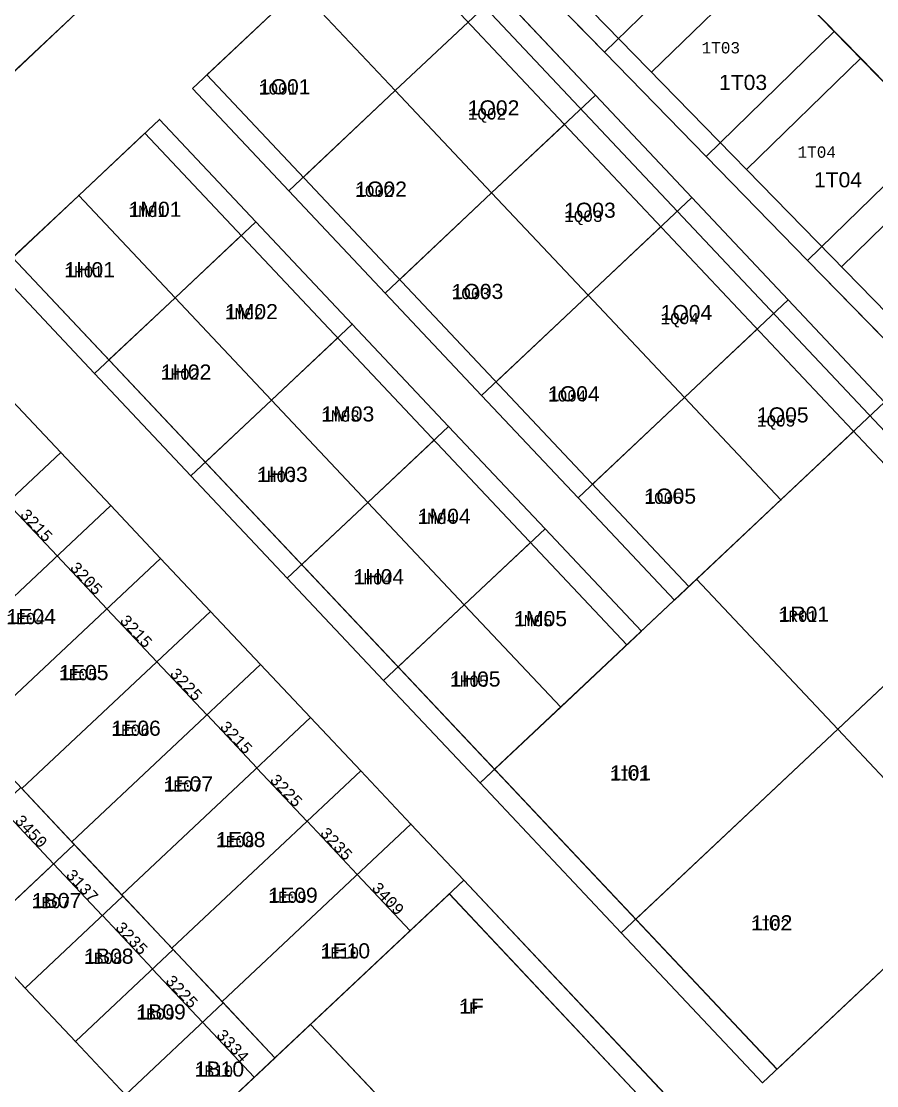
# Model space of a CAD drawing. Extents: x -1000 to 923337, y -51827 to 323191.
# Drawn here: x 148346 to 186091, y 82985 to 129975 of the extents above; entities that cross this region are included whole.
import ezdxf

# ---------------------------------------------------------------- set-up
doc = ezdxf.new("R2010")
doc.units = 0
doc.header["$PDMODE"] = 35
doc.header["$PDSIZE"] = 1
for name, color, linetype in [('punti tracciati', 7, 'Continuous'), ('WF nome aree GPS', 7, 'Continuous'), ('WF quote', 7, 'Continuous'), ('WF_ingombro_stive_2', 1, 'Continuous'), ('WF_lato_di_accesso', 40, 'Continuous'), ('WF_linee_di_costruzione', 30, 'Continuous'), ('WF_nome_aree_GPS', 7, 'Continuous'), ('WF_tracciatura', 30, 'Continuous')]:
    doc.layers.add(name, color=color, linetype=linetype)
for name, color, linetype, lineweight in [('WF ingombro stive 2', 1, 'Continuous', 30), ('WF lato di accesso', 40, 'Continuous', 30), ('WF linee di costruzione', 30, 'Continuous', 30), ('WF tracciatura', 30, 'Continuous', 30)]:
    doc.layers.add(name, color=color, linetype=linetype, lineweight=lineweight)
doc.layers.get('punti tracciati').off()
doc.styles.add('FONTSTYLE_1', font='arial.ttf', dxfattribs={"height": 0.2})
doc.styles.add('FONTSTYLE_2', font='arial.ttf', dxfattribs={"height": 0.2})
doc.styles.get("Standard").update_dxf_attribs({"font": 'consola.ttf', "height": 500})
doc.dimstyles.new('ISO-25', dxfattribs={"dimtxt": 2.5, "dimasz": 2.5, "dimexe": 1.25, "dimexo": 0.625, "dimtad": 1, "dimtxsty": 'Standard', "dimcen": 2.5, "dimadec": 0, "dimazin": 0, "dimtfac": 1, "dimtmove": 0, "dimatfit": 3, "dimfxl": 1, "dimarcsym": 0})

# ---------------------------------------------------------------- blocks, each defined once
blk = doc.blocks.new('*D9')
at = {"layer": 'Defpoints', "color": 0, "transparency": 16777216}
for p in [(147722, 108713, 2875), (149924, 106371, 2875), (149928, 106375)]:
    blk.add_point(p, dxfattribs=at)
at = {"layer": 'WF quote', "color": 0, "lineweight": -2, "transparency": 16777216}
for p, q in [((147722, 108714), (147725, 108716)), ((147726, 108714), (149926, 106376)), ((149924, 106371), (149929, 106375))]:
    blk.add_line(p, q, dxfattribs=at)
at = {"layer": 'WF quote', "color": 0, "transparency": 16777216}
for points in [[(147726, 108714), (147725, 108713), (147724, 108715)], [(149926, 106377), (149926, 106376), (149928, 106375)]]:
    blk.add_solid(points, dxfattribs=at)
at = {"layer": 'WF quote', "color": 0, "transparency": 16777216, "insert": (149013, 107722), "char_height": 500, "attachment_point": 5, "rotation": 313.2747}
blk.add_mtext('3215', dxfattribs=at)
blk = doc.blocks.new('*D10')
at = {"layer": 'Defpoints', "color": 0, "transparency": 16777216}
for p in [(149924, 106371, 2875), (152119, 104035, 2875), (152125, 104041)]:
    blk.add_point(p, dxfattribs=at)
at = {"layer": 'WF quote', "color": 0, "lineweight": -2, "transparency": 16777216}
for p, q in [((149924, 106371), (149929, 106375)), ((149929, 106373), (152123, 104043)), ((152119, 104036), (152126, 104042))]:
    blk.add_line(p, q, dxfattribs=at)
at = {"layer": 'WF quote', "color": 0, "transparency": 16777216}
for points in [[(149930, 106373), (149929, 106373), (149928, 106375)], [(152123, 104043), (152123, 104043), (152125, 104041)]]:
    blk.add_solid(points, dxfattribs=at)
at = {"layer": 'WF quote', "color": 0, "transparency": 16777216, "insert": (151214, 105384), "char_height": 500, "attachment_point": 5, "rotation": 313.2747}
blk.add_mtext('3205', dxfattribs=at)
blk = doc.blocks.new('*D11')
at = {"layer": 'Defpoints', "color": 0, "transparency": 16777216}
for p in [(152119, 104035, 2875), (154321, 101693, 2875), (154329, 101700)]:
    blk.add_point(p, dxfattribs=at)
at = {"layer": 'WF quote', "color": 0, "lineweight": -2, "transparency": 16777216}
for p, q in [((152119, 104036), (152126, 104042)), ((152126, 104039), (154327, 101702)), ((154321, 101693), (154330, 101701))]:
    blk.add_line(p, q, dxfattribs=at)
at = {"layer": 'WF quote', "color": 0, "transparency": 16777216}
for points in [[(152127, 104040), (152126, 104039), (152125, 104041)], [(154327, 101702), (154327, 101702), (154329, 101700)]]:
    blk.add_solid(points, dxfattribs=at)
at = {"layer": 'WF quote', "color": 0, "transparency": 16777216, "insert": (153414, 103047), "char_height": 500, "attachment_point": 5, "rotation": 313.2747}
blk.add_mtext('3215', dxfattribs=at)
blk = doc.blocks.new('*D12')
at = {"layer": 'Defpoints', "color": 0, "transparency": 16777216}
for p in [(154321, 101693, 2875), (156529, 99343, 2875), (156539, 99352)]:
    blk.add_point(p, dxfattribs=at)
at = {"layer": 'WF quote', "color": 0, "lineweight": -2, "transparency": 16777216}
for p, q in [((154321, 101693), (154330, 101701)), ((154330, 101699), (156538, 99354)), ((156530, 99343), (156540, 99353))]:
    blk.add_line(p, q, dxfattribs=at)
at = {"layer": 'WF quote', "color": 0, "transparency": 16777216}
for points in [[(154331, 101699), (154330, 101698), (154329, 101700)], [(156538, 99354), (156537, 99354), (156539, 99352)]]:
    blk.add_solid(points, dxfattribs=at)
at = {"layer": 'WF quote', "color": 0, "transparency": 16777216, "insert": (155621, 100703), "char_height": 500, "attachment_point": 5, "rotation": 313.2747}
blk.add_mtext('3225', dxfattribs=at)
blk = doc.blocks.new('*D13')
at = {"layer": 'Defpoints', "color": 0, "transparency": 16777216}
for p in [(156529, 99343, 2875), (158731, 97000, 2875), (158743, 97012)]:
    blk.add_point(p, dxfattribs=at)
at = {"layer": 'WF quote', "color": 0, "lineweight": -2, "transparency": 16777216}
for p, q in [((156530, 99343), (156540, 99353)), ((156541, 99351), (158742, 97013)), ((158732, 97001), (158744, 97012))]:
    blk.add_line(p, q, dxfattribs=at)
at = {"layer": 'WF quote', "color": 0, "transparency": 16777216}
for points in [[(156541, 99351), (156541, 99350), (156539, 99352)], [(158742, 97014), (158741, 97013), (158743, 97012)]]:
    blk.add_solid(points, dxfattribs=at)
at = {"layer": 'WF quote', "color": 0, "transparency": 16777216, "insert": (157829, 98358), "char_height": 500, "attachment_point": 5, "rotation": 313.2747}
blk.add_mtext('3215', dxfattribs=at)
blk = doc.blocks.new('*D14')
at = {"layer": 'Defpoints', "color": 0, "transparency": 16777216}
for p in [(158731, 97000, 2875), (160940, 94651, 2875), (160954, 94664)]:
    blk.add_point(p, dxfattribs=at)
at = {"layer": 'WF quote', "color": 0, "lineweight": -2, "transparency": 16777216}
for p, q in [((158732, 97001), (158744, 97012)), ((158745, 97010), (160952, 94665)), ((160941, 94651), (160955, 94664))]:
    blk.add_line(p, q, dxfattribs=at)
at = {"layer": 'WF quote', "color": 0, "transparency": 16777216}
for points in [[(158745, 97010), (158745, 97009), (158743, 97012)], [(160953, 94666), (160952, 94665), (160954, 94664)]]:
    blk.add_solid(points, dxfattribs=at)
at = {"layer": 'WF quote', "color": 0, "transparency": 16777216, "insert": (160036, 96014), "char_height": 500, "attachment_point": 5, "rotation": 313.2747}
blk.add_mtext('3225', dxfattribs=at)
blk = doc.blocks.new('*D15')
at = {"layer": 'Defpoints', "color": 0, "transparency": 16777216}
for p in [(160940, 94651, 2875), (163156, 92293, 2875), (163172, 92308)]:
    blk.add_point(p, dxfattribs=at)
at = {"layer": 'WF quote', "color": 0, "lineweight": -2, "transparency": 16777216}
for p, q in [((160941, 94651), (160955, 94664)), ((160956, 94662), (163170, 92310)), ((163156, 92294), (163172, 92309))]:
    blk.add_line(p, q, dxfattribs=at)
at = {"layer": 'WF quote', "color": 0, "transparency": 16777216}
for points in [[(160956, 94662), (160955, 94661), (160954, 94664)], [(163170, 92310), (163170, 92310), (163172, 92308)]]:
    blk.add_solid(points, dxfattribs=at)
at = {"layer": 'WF quote', "color": 0, "transparency": 16777216, "insert": (162250, 93662), "char_height": 500, "attachment_point": 5, "rotation": 313.2747}
blk.add_mtext('3235', dxfattribs=at)
blk = doc.blocks.new('*D16')
at = {"layer": 'Defpoints', "color": 0, "transparency": 16777216}
for p in [(163156, 92293, 2875), (165504, 89823, 3037), (165508, 89826)]:
    blk.add_point(p, dxfattribs=at)
at = {"layer": 'WF quote', "color": 0, "lineweight": -2, "transparency": 16777216}
for p, q in [((163156, 92294), (163172, 92309)), ((163173, 92306), (165506, 89828)), ((165505, 89823), (165509, 89827))]:
    blk.add_line(p, q, dxfattribs=at)
at = {"layer": 'WF quote', "color": 0, "transparency": 16777216}
for points in [[(163174, 92307), (163173, 92306), (163172, 92308)], [(165507, 89829), (165506, 89828), (165508, 89826)]]:
    blk.add_solid(points, dxfattribs=at)
at = {"layer": 'WF quote', "color": 0, "transparency": 16777216, "insert": (164527, 91244), "char_height": 500, "attachment_point": 5, "rotation": 313.2747}
blk.add_mtext('3409', dxfattribs=at)
blk = doc.blocks.new('*D22')
at = {"layer": 'Defpoints', "color": 0, "transparency": 16777216}
for p in [(147409, 95296, 2844), (149772, 92782), (149782, 92791, 2844)]:
    blk.add_point(p, dxfattribs=at)
at = {"layer": 'WF quote', "color": 0, "lineweight": -2, "transparency": 16777216}
for p, q in [((147409, 95295), (147408, 95295)), ((147411, 95294), (149770, 92784)), ((149782, 92791), (149771, 92781))]:
    blk.add_line(p, q, dxfattribs=at)
at = {"layer": 'WF quote', "color": 0, "transparency": 16777216}
for points in [[(147411, 95294), (147411, 95293), (147409, 95296)], [(149771, 92784), (149770, 92784), (149772, 92782)]]:
    blk.add_solid(points, dxfattribs=at)
at = {"layer": 'WF quote', "color": 0, "transparency": 16777216, "insert": (148778, 94215), "char_height": 500, "attachment_point": 5, "rotation": 313.2279}
blk.add_mtext('3450', dxfattribs=at)
blk = doc.blocks.new('*D23')
at = {"layer": 'Defpoints', "color": 0, "transparency": 16777216}
for p in [(149782, 92791, 2844), (151921, 90496), (151933, 90507, 2844)]:
    blk.add_point(p, dxfattribs=at)
at = {"layer": 'WF quote', "color": 0, "lineweight": -2, "transparency": 16777216}
for p, q in [((149782, 92791), (149771, 92781)), ((149774, 92780), (151919, 90498)), ((151932, 90507), (151920, 90495))]:
    blk.add_line(p, q, dxfattribs=at)
at = {"layer": 'WF quote', "color": 0, "transparency": 16777216}
for points in [[(149774, 92780), (149773, 92780), (149772, 92782)], [(151919, 90498), (151919, 90497), (151921, 90496)]]:
    blk.add_solid(points, dxfattribs=at)
at = {"layer": 'WF quote', "color": 0, "transparency": 16777216, "insert": (151034, 91815), "char_height": 500, "attachment_point": 5, "rotation": 313.2279}
blk.add_mtext('3137', dxfattribs=at)
blk = doc.blocks.new('*D24')
at = {"layer": 'Defpoints', "color": 0, "transparency": 16777216}
for p in [(151933, 90507, 2844), (154136, 88139), (154150, 88152, 2844)]:
    blk.add_point(p, dxfattribs=at)
at = {"layer": 'WF quote', "color": 0, "lineweight": -2, "transparency": 16777216}
for p, q in [((151932, 90507), (151920, 90495)), ((151923, 90494), (154135, 88141)), ((154150, 88151), (154136, 88138))]:
    blk.add_line(p, q, dxfattribs=at)
at = {"layer": 'WF quote', "color": 0, "transparency": 16777216}
for points in [[(151923, 90494), (151922, 90494), (151921, 90496)], [(154135, 88141), (154134, 88140), (154136, 88139)]]:
    blk.add_solid(points, dxfattribs=at)
at = {"layer": 'WF quote', "color": 0, "transparency": 16777216, "insert": (153216, 89494), "char_height": 500, "attachment_point": 5, "rotation": 313.2279}
blk.add_mtext('3235', dxfattribs=at)
blk = doc.blocks.new('*D25')
at = {"layer": 'Defpoints', "color": 0, "transparency": 16777216}
for p in [(154150, 88152, 2844), (156345, 85789), (156361, 85804, 2844)]:
    blk.add_point(p, dxfattribs=at)
at = {"layer": 'WF quote', "color": 0, "lineweight": -2, "transparency": 16777216}
for p, q in [((154150, 88151), (154136, 88138)), ((154138, 88137), (156344, 85791)), ((156361, 85803), (156344, 85788))]:
    blk.add_line(p, q, dxfattribs=at)
at = {"layer": 'WF quote', "color": 0, "transparency": 16777216}
for points in [[(154138, 88137), (154138, 88137), (154136, 88139)], [(156344, 85791), (156343, 85790), (156345, 85789)]]:
    blk.add_solid(points, dxfattribs=at)
at = {"layer": 'WF quote', "color": 0, "transparency": 16777216, "insert": (155429, 87140), "char_height": 500, "attachment_point": 5, "rotation": 313.2279}
blk.add_mtext('3225', dxfattribs=at)
blk = doc.blocks.new('*D26')
at = {"layer": 'Defpoints', "color": 0, "transparency": 16777216}
for p in [(156361, 85804, 2844), (158629, 83360), (158641, 83370, 2844)]:
    blk.add_point(p, dxfattribs=at)
at = {"layer": 'WF quote', "color": 0, "lineweight": -2, "transparency": 16777216}
for p, q in [((156361, 85803), (156344, 85788)), ((156347, 85787), (158627, 83361)), ((158640, 83370), (158628, 83359))]:
    blk.add_line(p, q, dxfattribs=at)
at = {"layer": 'WF quote', "color": 0, "transparency": 16777216}
for points in [[(156347, 85787), (156347, 85787), (156345, 85789)], [(158628, 83362), (158627, 83361), (158629, 83360)]]:
    blk.add_solid(points, dxfattribs=at)
at = {"layer": 'WF quote', "color": 0, "transparency": 16777216, "insert": (157675, 84751), "char_height": 500, "attachment_point": 5, "rotation": 313.2279}
blk.add_mtext('3334', dxfattribs=at)
blk = doc.blocks.new('Croce___ATS')
at = {"color": 0}
for p, q in [((0, -0.5), (0, 0.5)), ((-0.5, 0), (0.5, 0))]:
    blk.add_line(p, q, dxfattribs=at)
blk = doc.blocks.new('T_P_305')
at = {"color": 7}
blk.add_point((0, 0), dxfattribs=at)
blk.add_blockref('Croce___ATS', (0, 0), dxfattribs=at)
at = {"color": 7, "insert": (0, 0), "char_height": 1.3333, "attachment_point": 7, "style": 'FONTSTYLE_1'}
blk.add_mtext('1302', dxfattribs=at)
blk = doc.blocks.new('T_P_306')
at = {"color": 7}
blk.add_point((0, 0), dxfattribs=at)
blk.add_blockref('Croce___ATS', (0, 0), dxfattribs=at)
at = {"color": 7, "insert": (0, 0), "char_height": 1.3333, "attachment_point": 7, "style": 'FONTSTYLE_1'}
blk.add_mtext('1303', dxfattribs=at)
blk = doc.blocks.new('T_P_307')
at = {"color": 7}
blk.add_point((0, 0), dxfattribs=at)
blk.add_blockref('Croce___ATS', (0, 0), dxfattribs=at)
at = {"color": 7, "insert": (0, 0), "char_height": 1.3333, "attachment_point": 7, "style": 'FONTSTYLE_1'}
blk.add_mtext('1304', dxfattribs=at)
blk = doc.blocks.new('T_P_308')
at = {"color": 7}
blk.add_point((0, 0), dxfattribs=at)
blk.add_blockref('Croce___ATS', (0, 0), dxfattribs=at)
at = {"color": 7, "insert": (0, 0), "char_height": 1.3333, "attachment_point": 7, "style": 'FONTSTYLE_1'}
blk.add_mtext('1305', dxfattribs=at)
blk = doc.blocks.new('T_P_316')
at = {"color": 7}
blk.add_point((0, 0), dxfattribs=at)
blk.add_blockref('Croce___ATS', (0, 0), dxfattribs=at)
at = {"color": 7, "insert": (0, 0), "char_height": 1.3333, "attachment_point": 7, "style": 'FONTSTYLE_1'}
blk.add_mtext('1313', dxfattribs=at)
blk = doc.blocks.new('T_P_317')
at = {"color": 7}
blk.add_point((0, 0), dxfattribs=at)
blk.add_blockref('Croce___ATS', (0, 0), dxfattribs=at)
at = {"color": 7, "insert": (0, 0), "char_height": 1.3333, "attachment_point": 7, "style": 'FONTSTYLE_1'}
blk.add_mtext('1314', dxfattribs=at)
blk = doc.blocks.new('T_P_318')
at = {"color": 7}
blk.add_point((0, 0), dxfattribs=at)
blk.add_blockref('Croce___ATS', (0, 0), dxfattribs=at)
at = {"color": 7, "insert": (0, 0), "char_height": 1.3333, "attachment_point": 7, "style": 'FONTSTYLE_1'}
blk.add_mtext('1315', dxfattribs=at)
blk = doc.blocks.new('T_P_319')
at = {"color": 7}
blk.add_point((0, 0), dxfattribs=at)
blk.add_blockref('Croce___ATS', (0, 0), dxfattribs=at)
at = {"color": 7, "insert": (0, 0), "char_height": 1.3333, "attachment_point": 7, "style": 'FONTSTYLE_1'}
blk.add_mtext('1316', dxfattribs=at)
blk = doc.blocks.new('T_P_320')
at = {"color": 7}
blk.add_point((0, 0), dxfattribs=at)
blk.add_blockref('Croce___ATS', (0, 0), dxfattribs=at)
at = {"color": 7, "insert": (0, 0), "char_height": 1.3333, "attachment_point": 7, "style": 'FONTSTYLE_1'}
blk.add_mtext('1317', dxfattribs=at)
blk = doc.blocks.new('T_P_321')
at = {"color": 7}
blk.add_point((0, 0), dxfattribs=at)
blk.add_blockref('Croce___ATS', (0, 0), dxfattribs=at)
at = {"color": 7, "insert": (0, 0), "char_height": 1.3333, "attachment_point": 7, "style": 'FONTSTYLE_1'}
blk.add_mtext('1318', dxfattribs=at)
blk = doc.blocks.new('T_P_322')
at = {"color": 7}
blk.add_point((0, 0), dxfattribs=at)
blk.add_blockref('Croce___ATS', (0, 0), dxfattribs=at)
at = {"color": 7, "insert": (0, 0), "char_height": 1.3333, "attachment_point": 7, "style": 'FONTSTYLE_1'}
blk.add_mtext('1319', dxfattribs=at)
blk = doc.blocks.new('T_P_323')
at = {"color": 7}
blk.add_point((0, 0), dxfattribs=at)
blk.add_blockref('Croce___ATS', (0, 0), dxfattribs=at)
at = {"color": 7, "insert": (0, 0), "char_height": 1.3333, "attachment_point": 7, "style": 'FONTSTYLE_1'}
blk.add_mtext('1320', dxfattribs=at)
blk = doc.blocks.new('T_P_324')
at = {"color": 7}
blk.add_point((0, 0), dxfattribs=at)
blk.add_blockref('Croce___ATS', (0, 0), dxfattribs=at)
at = {"color": 7, "insert": (0, 0), "char_height": 1.3333, "attachment_point": 7, "style": 'FONTSTYLE_1'}
blk.add_mtext('1321', dxfattribs=at)
blk = doc.blocks.new('T_P_325')
at = {"color": 7}
blk.add_point((0, 0), dxfattribs=at)
blk.add_blockref('Croce___ATS', (0, 0), dxfattribs=at)
at = {"color": 7, "insert": (0, 0), "char_height": 1.3333, "attachment_point": 7, "style": 'FONTSTYLE_1'}
blk.add_mtext('1322', dxfattribs=at)
blk = doc.blocks.new('T_P_326')
at = {"color": 7}
blk.add_point((0, 0), dxfattribs=at)
blk.add_blockref('Croce___ATS', (0, 0), dxfattribs=at)
at = {"color": 7, "insert": (0, 0), "char_height": 1.3333, "attachment_point": 7, "style": 'FONTSTYLE_1'}
blk.add_mtext('1323', dxfattribs=at)
blk = doc.blocks.new('T_P_327')
at = {"color": 7}
blk.add_point((0, 0), dxfattribs=at)
blk.add_blockref('Croce___ATS', (0, 0), dxfattribs=at)
at = {"color": 7, "insert": (0, 0), "char_height": 1.3333, "attachment_point": 7, "style": 'FONTSTYLE_1'}
blk.add_mtext('1324', dxfattribs=at)
blk = doc.blocks.new('T_P_329')
at = {"color": 7}
blk.add_point((0, 0), dxfattribs=at)
blk.add_blockref('Croce___ATS', (0, 0), dxfattribs=at)
at = {"color": 7, "insert": (0, 0), "char_height": 1.3333, "attachment_point": 7, "style": 'FONTSTYLE_1'}
blk.add_mtext('1326', dxfattribs=at)
blk = doc.blocks.new('T_P_330')
at = {"color": 7}
blk.add_point((0, 0), dxfattribs=at)
blk.add_blockref('Croce___ATS', (0, 0), dxfattribs=at)
at = {"color": 7, "insert": (0, 0), "char_height": 1.3333, "attachment_point": 7, "style": 'FONTSTYLE_1'}
blk.add_mtext('1327', dxfattribs=at)
blk = doc.blocks.new('T_P_331')
at = {"color": 7}
blk.add_point((0, 0), dxfattribs=at)
blk.add_blockref('Croce___ATS', (0, 0), dxfattribs=at)
at = {"color": 7, "insert": (0, 0), "char_height": 1.3333, "attachment_point": 7, "style": 'FONTSTYLE_1'}
blk.add_mtext('1328', dxfattribs=at)
blk = doc.blocks.new('T_P_332')
at = {"color": 7}
blk.add_point((0, 0), dxfattribs=at)
blk.add_blockref('Croce___ATS', (0, 0), dxfattribs=at)
at = {"color": 7, "insert": (0, 0), "char_height": 1.3333, "attachment_point": 7, "style": 'FONTSTYLE_1'}
blk.add_mtext('1329', dxfattribs=at)
blk = doc.blocks.new('T_P_333')
at = {"color": 7}
blk.add_point((0, 0), dxfattribs=at)
blk.add_blockref('Croce___ATS', (0, 0), dxfattribs=at)
at = {"color": 7, "insert": (0, 0), "char_height": 1.3333, "attachment_point": 7, "style": 'FONTSTYLE_1'}
blk.add_mtext('1330', dxfattribs=at)
blk = doc.blocks.new('T_P_334')
at = {"color": 7}
blk.add_point((0, 0), dxfattribs=at)
blk.add_blockref('Croce___ATS', (0, 0), dxfattribs=at)
at = {"color": 7, "insert": (0, 0), "char_height": 1.3333, "attachment_point": 7, "style": 'FONTSTYLE_1'}
blk.add_mtext('1331', dxfattribs=at)
blk = doc.blocks.new('T_P_335')
at = {"color": 7}
blk.add_point((0, 0), dxfattribs=at)
blk.add_blockref('Croce___ATS', (0, 0), dxfattribs=at)
at = {"color": 7, "insert": (0, 0), "char_height": 1.3333, "attachment_point": 7, "style": 'FONTSTYLE_1'}
blk.add_mtext('1332', dxfattribs=at)
blk = doc.blocks.new('T_P_336')
at = {"color": 7}
blk.add_point((0, 0), dxfattribs=at)
blk.add_blockref('Croce___ATS', (0, 0), dxfattribs=at)
at = {"color": 7, "insert": (0, 0), "char_height": 1.3333, "attachment_point": 7, "style": 'FONTSTYLE_1'}
blk.add_mtext('1333', dxfattribs=at)
blk = doc.blocks.new('T_P_337')
at = {"color": 7}
blk.add_point((0, 0), dxfattribs=at)
blk.add_blockref('Croce___ATS', (0, 0), dxfattribs=at)
at = {"color": 7, "insert": (0, 0), "char_height": 1.3333, "attachment_point": 7, "style": 'FONTSTYLE_1'}
blk.add_mtext('1334', dxfattribs=at)
blk = doc.blocks.new('T_P_338')
at = {"color": 7}
blk.add_point((0, 0), dxfattribs=at)
blk.add_blockref('Croce___ATS', (0, 0), dxfattribs=at)
at = {"color": 7, "insert": (0, 0), "char_height": 1.3333, "attachment_point": 7, "style": 'FONTSTYLE_1'}
blk.add_mtext('1335', dxfattribs=at)
blk = doc.blocks.new('T_P_339')
at = {"color": 7}
blk.add_point((0, 0), dxfattribs=at)
blk.add_blockref('Croce___ATS', (0, 0), dxfattribs=at)
at = {"color": 7, "insert": (0, 0), "char_height": 1.3333, "attachment_point": 7, "style": 'FONTSTYLE_1'}
blk.add_mtext('1336', dxfattribs=at)
blk = doc.blocks.new('T_P_340')
at = {"color": 7}
blk.add_point((0, 0), dxfattribs=at)
blk.add_blockref('Croce___ATS', (0, 0), dxfattribs=at)
at = {"color": 7, "insert": (0, 0), "char_height": 1.3333, "attachment_point": 7, "style": 'FONTSTYLE_1'}
blk.add_mtext('1337', dxfattribs=at)
blk = doc.blocks.new('T_P_341')
at = {"color": 7}
blk.add_point((0, 0), dxfattribs=at)
blk.add_blockref('Croce___ATS', (0, 0), dxfattribs=at)
at = {"color": 7, "insert": (0, 0), "char_height": 1.3333, "attachment_point": 7, "style": 'FONTSTYLE_1'}
blk.add_mtext('1338', dxfattribs=at)
blk = doc.blocks.new('T_P_342')
at = {"color": 7}
blk.add_point((0, 0), dxfattribs=at)
blk.add_blockref('Croce___ATS', (0, 0), dxfattribs=at)
at = {"color": 7, "insert": (0, 0), "char_height": 1.3333, "attachment_point": 7, "style": 'FONTSTYLE_1'}
blk.add_mtext('1339', dxfattribs=at)
blk = doc.blocks.new('T_P_343')
at = {"color": 7}
blk.add_point((0, 0), dxfattribs=at)
blk.add_blockref('Croce___ATS', (0, 0), dxfattribs=at)
at = {"color": 7, "insert": (0, 0), "char_height": 1.3333, "attachment_point": 7, "style": 'FONTSTYLE_1'}
blk.add_mtext('1340', dxfattribs=at)
blk = doc.blocks.new('T_P_344')
at = {"color": 7}
blk.add_point((0, 0), dxfattribs=at)
blk.add_blockref('Croce___ATS', (0, 0), dxfattribs=at)
at = {"color": 7, "insert": (0, 0), "char_height": 1.3333, "attachment_point": 7, "style": 'FONTSTYLE_1'}
blk.add_mtext('1341', dxfattribs=at)
blk = doc.blocks.new('T_P_345')
at = {"color": 7}
blk.add_point((0, 0), dxfattribs=at)
blk.add_blockref('Croce___ATS', (0, 0), dxfattribs=at)
at = {"color": 7, "insert": (0, 0), "char_height": 1.3333, "attachment_point": 7, "style": 'FONTSTYLE_1'}
blk.add_mtext('1342', dxfattribs=at)
blk = doc.blocks.new('T_P_346')
at = {"color": 7}
blk.add_point((0, 0), dxfattribs=at)
blk.add_blockref('Croce___ATS', (0, 0), dxfattribs=at)
at = {"color": 7, "insert": (0, 0), "char_height": 1.3333, "attachment_point": 7, "style": 'FONTSTYLE_1'}
blk.add_mtext('1343', dxfattribs=at)
blk = doc.blocks.new('T_P_347')
at = {"color": 7}
blk.add_point((0, 0), dxfattribs=at)
blk.add_blockref('Croce___ATS', (0, 0), dxfattribs=at)
at = {"color": 7, "insert": (0, 0), "char_height": 1.3333, "attachment_point": 7, "style": 'FONTSTYLE_1'}
blk.add_mtext('1344', dxfattribs=at)
blk = doc.blocks.new('T_P_348')
at = {"color": 7}
blk.add_point((0, 0), dxfattribs=at)
blk.add_blockref('Croce___ATS', (0, 0), dxfattribs=at)
at = {"color": 7, "insert": (0, 0), "char_height": 1.3333, "attachment_point": 7, "style": 'FONTSTYLE_1'}
blk.add_mtext('1345', dxfattribs=at)
blk = doc.blocks.new('T_P_350')
at = {"color": 7}
blk.add_point((0, 0), dxfattribs=at)
blk.add_blockref('Croce___ATS', (0, 0), dxfattribs=at)
at = {"color": 7, "insert": (0, 0), "char_height": 1.3333, "attachment_point": 7, "style": 'FONTSTYLE_1'}
blk.add_mtext('1347', dxfattribs=at)
blk = doc.blocks.new('T_P_351')
at = {"color": 7}
blk.add_point((0, 0), dxfattribs=at)
blk.add_blockref('Croce___ATS', (0, 0), dxfattribs=at)
at = {"color": 7, "insert": (0, 0), "char_height": 1.3333, "attachment_point": 7, "style": 'FONTSTYLE_1'}
blk.add_mtext('1348', dxfattribs=at)
blk = doc.blocks.new('T_P_352')
at = {"color": 7}
blk.add_point((0, 0), dxfattribs=at)
blk.add_blockref('Croce___ATS', (0, 0), dxfattribs=at)
at = {"color": 7, "insert": (0, 0), "char_height": 1.3333, "attachment_point": 7, "style": 'FONTSTYLE_1'}
blk.add_mtext('1349', dxfattribs=at)
blk = doc.blocks.new('T_P_353')
at = {"color": 7}
blk.add_point((0, 0), dxfattribs=at)
blk.add_blockref('Croce___ATS', (0, 0), dxfattribs=at)
at = {"color": 7, "insert": (0, 0), "char_height": 1.3333, "attachment_point": 7, "style": 'FONTSTYLE_1'}
blk.add_mtext('1350', dxfattribs=at)
blk = doc.blocks.new('T_P_354')
at = {"color": 7}
blk.add_point((0, 0), dxfattribs=at)
blk.add_blockref('Croce___ATS', (0, 0), dxfattribs=at)
at = {"color": 7, "insert": (0, 0), "char_height": 1.3333, "attachment_point": 7, "style": 'FONTSTYLE_1'}
blk.add_mtext('1351', dxfattribs=at)
blk = doc.blocks.new('T_P_361')
at = {"color": 7}
blk.add_point((0, 0), dxfattribs=at)
blk.add_blockref('Croce___ATS', (0, 0), dxfattribs=at)
at = {"color": 7, "insert": (0, 0), "char_height": 1.3333, "attachment_point": 7, "style": 'FONTSTYLE_1'}
blk.add_mtext('1358', dxfattribs=at)
blk = doc.blocks.new('T_P_362')
at = {"color": 7}
blk.add_point((0, 0), dxfattribs=at)
blk.add_blockref('Croce___ATS', (0, 0), dxfattribs=at)
at = {"color": 7, "insert": (0, 0), "char_height": 1.3333, "attachment_point": 7, "style": 'FONTSTYLE_1'}
blk.add_mtext('1359', dxfattribs=at)
blk = doc.blocks.new('T_P_363')
at = {"color": 7}
blk.add_point((0, 0), dxfattribs=at)
blk.add_blockref('Croce___ATS', (0, 0), dxfattribs=at)
at = {"color": 7, "insert": (0, 0), "char_height": 1.3333, "attachment_point": 7, "style": 'FONTSTYLE_1'}
blk.add_mtext('1360', dxfattribs=at)
blk = doc.blocks.new('punti tracciatura 2')
at = {"layer": 'WF_ingombro_stive_2', "ltscale": 0.5, "flags": 128}
for points, elevation in [([(1346547.904, -3431.326), (1346546.219, -3432.968), (1346512.269, -3398.141), (1346513.954, -3396.498)], 273.83), ([(1346510.337, -3406.235), (1346515.376, -3401.323), (1346519.564, -3405.62), (1346514.526, -3410.531)], 272.983), ([(1346489.702, -3407.38), (1346485.348, -3411.478), (1346481.006, -3406.866), (1346485.359, -3402.768)], 274.779), ([(1346506.425, -3408.316), (1346503.215, -3411.339), (1346498.961, -3406.821), (1346502.172, -3403.799)], 274.866), ([(1346514.526, -3410.531), (1346519.564, -3405.62), (1346523.752, -3409.916), (1346518.716, -3414.826)], 273.152), ([(1346494.906, -3410.639), (1346498.961, -3406.821), (1346503.215, -3411.339), (1346499.16, -3415.157)], 274.866), ([(1346510.679, -3412.834), (1346507.468, -3415.856), (1346503.215, -3411.339), (1346506.425, -3408.316)], 274.866), ([(1346518.716, -3414.826), (1346523.752, -3409.916), (1346527.94, -3414.213), (1346522.905, -3419.121)], 273.322), ([(1346499.16, -3415.157), (1346503.215, -3411.339), (1346507.468, -3415.856), (1346503.413, -3419.674)], 274.866), ([(1346514.932, -3417.352), (1346511.722, -3420.374), (1346507.468, -3415.856), (1346510.679, -3412.834)], 274.866), ([(1346496.421, -3417.735), (1346493.502, -3420.484), (1346489.248, -3415.966), (1346492.167, -3413.218)], 274.866), ([(1346522.905, -3419.121), (1346527.94, -3414.213), (1346532.129, -3418.509), (1346527.094, -3423.416)], 273.491), ([(1346486.329, -3418.714), (1346489.248, -3415.966), (1346493.502, -3420.484), (1346490.583, -3423.232)], 274.866), ([(1346503.413, -3419.674), (1346507.468, -3415.856), (1346511.722, -3420.374), (1346507.667, -3424.192)], 274.866), ([(1346519.186, -3421.869), (1346515.975, -3424.892), (1346511.722, -3420.374), (1346514.932, -3417.352)], 274.866), ([(1346500.674, -3422.253), (1346497.755, -3425.001), (1346493.502, -3420.484), (1346496.421, -3417.735)], 274.866), ([(1346507.667, -3424.192), (1346511.722, -3420.374), (1346515.975, -3424.892), (1346511.92, -3428.71)], 274.866), ([(1346490.583, -3423.232), (1346493.502, -3420.484), (1346497.755, -3425.001), (1346494.837, -3427.75)], 274.866), ([(1346504.928, -3426.771), (1346502.009, -3429.519), (1346497.755, -3425.001), (1346500.674, -3422.253)], 274.866), ([(1346523.439, -3426.387), (1346520.229, -3429.409), (1346515.975, -3424.892), (1346519.186, -3421.869)], 274.866), ([(1346494.837, -3427.75), (1346497.755, -3425.001), (1346502.009, -3429.519), (1346499.09, -3432.267)], 274.866), ([(1346511.92, -3428.71), (1346515.975, -3424.892), (1346520.229, -3429.409), (1346516.174, -3433.227)], 274.866), ([(1346529.67, -3433.005), (1346522.738, -3439.532), (1346516.507, -3432.914), (1346523.439, -3426.387)], 274.848), ([(1346509.181, -3431.288), (1346506.262, -3434.037), (1346502.009, -3429.519), (1346504.928, -3426.771)], 274.866), ([(1346499.09, -3432.267), (1346502.009, -3429.519), (1346506.262, -3434.037), (1346503.344, -3436.785)], 274.866), ([(1346513.435, -3435.806), (1346510.516, -3438.554), (1346506.262, -3434.037), (1346509.181, -3431.288)], 274.866), ([(1346507.597, -3441.303), (1346516.507, -3432.914), (1346522.738, -3439.532), (1346513.828, -3447.921)], 274.848), ([(1346535.901, -3439.623), (1346528.969, -3446.15), (1346522.738, -3439.532), (1346529.67, -3433.005)], 274.848), ([(1346503.344, -3436.785), (1346506.262, -3434.037), (1346510.516, -3438.554), (1346507.597, -3441.303)], 274.866), ([(1346513.828, -3447.921), (1346522.738, -3439.532), (1346528.969, -3446.15), (1346520.059, -3454.539)], 274.848), ([(1346505.601, -3446.807), (1346499.471, -3452.573), (1346509.322, -3462.986), (1346515.421, -3457.248)], 274.866), ([(1346497.909, -3454.042), (1346493.595, -3458.1), (1346491.31, -3455.674), (1346495.623, -3451.614), (1346497.906, -3454.044)], 274.836), ([(1346504.088, -3467.909), (1346509.322, -3462.986), (1346499.471, -3452.573), (1346494.235, -3457.494)], 274.866)]:
    blk.add_lwpolyline(points, dxfattribs=dict(at, elevation=elevation))
for points, elevation in [([(1346488.459, -3427.316), (1346480.139, -3435.136), (1346477.532, -3432.363), (1346485.844, -3424.538)], 274.866), ([(1346490.663, -3429.656), (1346482.341, -3437.479), (1346480.139, -3435.136), (1346488.459, -3427.316)], 274.866), ([(1346492.86, -3431.99), (1346484.536, -3439.814), (1346482.341, -3437.479), (1346490.663, -3429.656)], 274.866), ([(1346495.064, -3434.331), (1346486.738, -3442.156), (1346484.536, -3439.814), (1346492.86, -3431.99)], 274.866), ([(1346497.275, -3436.679), (1346488.947, -3444.506), (1346486.738, -3442.156), (1346495.064, -3434.331)], 274.866), ([(1346499.478, -3439.02), (1346491.147, -3446.851), (1346488.947, -3444.506), (1346497.275, -3436.679)], 274.866), ([(1346501.689, -3441.368), (1346493.355, -3449.201), (1346491.147, -3446.851), (1346499.478, -3439.02)], 274.866), ([(1346503.907, -3443.723), (1346495.571, -3451.559), (1346493.355, -3449.201), (1346501.689, -3441.368)], 274.866), ([(1346489.05, -3444.62), (1346481.186, -3452.024), (1346478.821, -3449.503), (1346486.689, -3442.107)], 274.836), ([(1346506.242, -3446.204), (1346497.906, -3454.044), (1346495.571, -3451.559), (1346503.907, -3443.723)], 274.866), ([(1346491.198, -3446.906), (1346486.89, -3450.963), (1346484.743, -3448.674), (1346489.051, -3444.62)], 274.836), ([(1346493.414, -3449.263), (1346489.104, -3453.322), (1346486.89, -3450.963), (1346491.198, -3446.906)], 274.836), ([(1346495.623, -3451.614), (1346491.31, -3455.674), (1346489.104, -3453.322), (1346493.414, -3449.263)], 274.836)]:
    blk.add_lwpolyline(points, close=True, dxfattribs=dict(at, elevation=elevation))
at = {"layer": 'WF_lato_di_accesso', "ltscale": 0.5}
for p, q in [((1346488.459, -3427.316, 274.836), (1346485.844, -3424.538, 274.866)), ((1346490.663, -3429.656, 274.836), (1346488.459, -3427.316, 274.836)), ((1346492.86, -3431.99, 274.836), (1346490.663, -3429.656, 274.836)), ((1346495.064, -3434.331, 274.836), (1346492.86, -3431.99, 274.836)), ((1346497.275, -3436.679, 274.836), (1346495.064, -3434.331, 274.836)), ((1346499.478, -3439.02, 274.836), (1346497.275, -3436.679, 274.836)), ((1346501.689, -3441.368, 274.836), (1346499.478, -3439.02, 274.836)), ((1346503.907, -3443.723, 274.836), (1346501.689, -3441.368, 274.836)), ((1346506.242, -3446.204, 274.866), (1346503.907, -3443.723, 274.836)), ((1346484.743, -3448.674, 274.836), (1346486.89, -3450.963, 274.836)), ((1346486.89, -3450.963, 274.836), (1346489.104, -3453.322, 274.836)), ((1346489.104, -3453.322, 274.836), (1346491.31, -3455.674, 274.836))]:
    blk.add_line(p, q, dxfattribs=at)
at = {"layer": 'WF_linee_di_costruzione', "ltscale": 0.5}
blk.add_line((1346515.421, -3457.248, 274.866), (1346505.601, -3446.807, 274.866), dxfattribs=at)
at = {"layer": 'WF_tracciatura', "ltscale": 0.5}
for p, q in [((1346505.182, -3400.95, 272.814), (1346540.709, -3437.376, 273.83)), ((1346502.172, -3403.799, 274.865), (1346535.901, -3439.623, 274.848)), ((1346494.906, -3410.639, 274.866), (1346516.174, -3433.227, 274.848)), ((1346492.167, -3413.218, 274.866), (1346513.435, -3435.806, 274.848)), ((1346486.329, -3418.714, 274.866), (1346520.059, -3454.539, 274.848))]:
    blk.add_line(p, q, dxfattribs=at)
at = {"color": 7}
for name, p in [('T_P_350', (1346506.425, -3408.316, 274.866)), ('T_P_348', (1346494.906, -3410.639, 274.866)), ('T_P_363', (1346514.526, -3410.531, 273.152)), ('T_P_351', (1346510.679, -3412.834, 274.866)), ('T_P_337', (1346492.167, -3413.218, 274.866)), ('T_P_347', (1346499.16, -3415.157, 274.866)), ('T_P_362', (1346518.716, -3414.826, 273.152)), ('T_P_352', (1346514.932, -3417.352, 274.866)), ('T_P_338', (1346496.421, -3417.735, 274.866)), ('T_P_336', (1346486.329, -3418.714, 274.866)), ('T_P_361', (1346522.905, -3419.121, 273.322)), ('T_P_346', (1346503.413, -3419.674, 274.866)), ('T_P_316', (1346483.162, -3421.69, 274.866)), ('T_P_339', (1346500.674, -3422.253, 274.866)), ('T_P_353', (1346519.186, -3421.869, 274.866)), ('T_P_335', (1346490.583, -3423.232, 274.866)), ('T_P_317', (1346485.844, -3424.538, 274.866)), ('T_P_345', (1346507.667, -3424.192, 274.866)), ('T_P_354', (1346523.439, -3426.387, 274.866)), ('T_P_340', (1346504.928, -3426.771, 274.866)), ('T_P_318', (1346488.459, -3427.316, 274.866)), ('T_P_334', (1346494.837, -3427.75, 274.866)), ('T_P_344', (1346511.92, -3428.71, 274.866)), ('T_P_319', (1346490.663, -3429.656, 274.866)), ('T_P_341', (1346509.181, -3431.288, 274.866)), ('T_P_320', (1346492.86, -3431.99, 274.866)), ('T_P_333', (1346499.09, -3432.267, 274.866)), ('T_P_343', (1346516.174, -3433.227, 274.848)), ('T_P_321', (1346495.064, -3434.331, 274.866)), ('T_P_342', (1346513.435, -3435.806, 274.866)), ('T_P_322', (1346497.275, -3436.679, 274.866)), ('T_P_332', (1346503.344, -3436.785, 274.866)), ('T_P_323', (1346499.478, -3439.02, 274.866)), ('T_P_324', (1346501.689, -3441.368, 274.866)), ('T_P_331', (1346507.597, -3441.303, 274.866)), ('T_P_325', (1346503.907, -3443.723, 274.866)), ('T_P_326', (1346506.242, -3446.204, 274.866)), ('T_P_327', (1346505.601, -3446.807, 274.866)), ('T_P_330', (1346513.828, -3447.921, 274.848)), ('T_P_308', (1346484.743, -3448.674, 274.836)), ('T_P_307', (1346486.89, -3450.963, 274.836)), ('T_P_306', (1346489.104, -3453.322, 274.836)), ('T_P_329', (1346520.059, -3454.539, 274.848)), ('T_P_305', (1346491.31, -3455.674, 274.836))]:
    blk.add_blockref(name, p, dxfattribs=at)
at = {"layer": 'WF_nome_aree_GPS', "char_height": 0.6667, "attachment_point": 7, "style": 'FONTSTYLE_2'}
for s, insert in [('1O01', (1346497.196, -3411.514, 271.943)), ('1T03', (1346517.501, -3411.322, 270.059)), ('1Q02', (1346506.413, -3412.62, 271.943)), ('1T04', (1346521.689, -3415.619, 270.229)), ('1O02', (1346501.449, -3416.031, 271.943)), ('1M01', (1346491.451, -3416.922, 271.943)), ('1Q03', (1346510.666, -3417.138, 271.943)), ('1H01', (1346488.619, -3419.589, 271.943)), ('1O03', (1346505.703, -3420.549, 271.943)), ('1M02', (1346495.705, -3421.44, 271.943)), ('1Q04', (1346514.92, -3421.655, 271.943)), ('1H02', (1346492.872, -3424.107, 271.943)), ('1O04', (1346509.956, -3425.067, 271.943)), ('1M03', (1346499.958, -3425.958, 271.943)), ('1Q05', (1346519.174, -3426.173, 271.943)), ('1H03', (1346497.126, -3428.624, 271.943)), ('1O05', (1346514.21, -3429.585, 271.943)), ('1M04', (1346504.212, -3430.475, 271.943)), ('1H04', (1346501.379, -3433.142, 271.943)), ('1E04', (1346486.065, -3434.901, 271.943)), ('1M05', (1346508.465, -3434.993, 271.943)), ('1R01', (1346520.133, -3434.795, 271.943)), ('1E05', (1346488.385, -3437.373, 271.943)), ('1H05', (1346505.633, -3437.66, 271.943)), ('1E06', (1346490.693, -3439.831, 271.943)), ('1I01', (1346512.692, -3441.801, 271.943)), ('1E07', (1346493.002, -3442.288, 271.943)), ('1E08', (1346495.311, -3444.745, 271.943)), ('1E09', (1346497.617, -3447.204, 271.943)), ('1B07', (1346487.183, -3447.438, 271.991)), ('1I02', (1346518.924, -3448.419, 271.943)), ('1E10', (1346499.928, -3449.659, 271.943)), ('1B08', (1346489.49, -3449.896, 271.991)), ('1F', (1346506.04, -3452.089, 271.943)), ('1B09', (1346491.797, -3452.355, 271.991)), ('1B10', (1346494.37, -3454.878, 271.991))]:
    blk.add_mtext(s, dxfattribs=dict(at, insert=insert))

msp = doc.modelspace()

# ---------------------------------------------------------------- linework, layer by layer
at = {"layer": 'WF ingombro stive 2'}
for points, elevation in [([(210166.9, 107545.3), (207851.3, 105288.1), (173901.5, 140115.5), (176217, 142372.7)], 1838.9), ([(160593.6, 131435.4), (165173.1, 135747.2), (169426.6, 131229.5), (164847.1, 126917.7)], 2875), ([(155897, 127013.5), (160593.6, 131435.4), (164847.1, 126917.7), (160150.5, 122495.8)], 2875), ([(164847.1, 126917.7), (169426.6, 131229.5), (173680.1, 126711.7), (169100.6, 122400)], 2875), ([(160150.5, 122495.8), (164847.1, 126917.7), (169100.6, 122400), (164404, 117978.1)], 2875), ([(169100.6, 122400), (173680.1, 126711.8), (177933.6, 122194), (173354.1, 117882.3)], 2875), ([(150880.6, 122290.5), (154440.9, 125642.5), (158694.4, 121124.8), (155134.1, 117772.8)], 2875), ([(147320.3, 118938.4), (150880.6, 122290.5), (155134.1, 117772.8), (151573.8, 114420.7)], 2875), ([(164404, 117978.1), (169100.6, 122400), (173354.1, 117882.3), (168657.5, 113460.4)], 2875), ([(173354.1, 117882.3), (177933.6, 122194), (182187.1, 117676.3), (177607.6, 113364.6)], 2875), ([(155134.1, 117772.8), (158694.4, 121124.8), (162947.9, 116607.1), (159387.6, 113255)], 2875), ([(151573.8, 114420.7), (155134.1, 117772.8), (159387.6, 113255), (155827.3, 109903)], 2875), ([(168657.5, 113460.4), (173354.1, 117882.3), (177607.6, 113364.6), (172911.1, 108942.7)], 2875), ([(177607.6, 113364.6), (182187.2, 117676.3), (186440.7, 113158.6), (181861.1, 108846.9)], 2875), ([(159387.6, 113255), (162947.9, 116607.1), (167201.4, 112089.4), (163641.1, 108737.3)], 2875), ([(155827.3, 109903), (159387.6, 113255), (163641.1, 108737.3), (160080.8, 105385.3)], 2875), ([(172911.1, 108942.7), (177607.6, 113364.6), (181861.1, 108846.9), (177164.6, 104425)], 2875), ([(186440.7, 113158.6), (192671.8, 106540.4), (184370, 98724.1), (178138.8, 105342.3)], 2856.2), ([(163641.1, 108737.3), (167201.4, 112089.4), (171454.9, 107571.7), (167894.6, 104219.6)], 2875), ([(160080.8, 105385.3), (163641.1, 108737.3), (167894.6, 104219.6), (164334.3, 100867.5)], 2875), ([(167894.6, 104219.6), (171454.9, 107571.7), (175708.4, 103054), (172148.1, 99701.9)], 2875), ([(192671.8, 106540.4), (198903, 99922.2), (190601.2, 92105.9), (184370, 98724.1)], 2856.2), ([(168587.8, 96349.8), (178138.8, 105342.3), (184370, 98724.1), (174819, 89731.6)], 2856.2), ([(164334.3, 100867.5), (167894.6, 104219.6), (172148.1, 99701.9), (168587.8, 96349.8)], 2875), ([(174819, 89731.6), (184370, 98724.1), (190601.2, 92105.9), (181050.2, 83113.4)], 2856.2), ([(161102.7, 85683.4), (170953.7, 75270.8), (177694.8, 81611), (167874.5, 92052.7)], 2875), ([(165078.1, 69744.1), (170953.7, 75270.8), (161102.7, 85683.4), (155227.3, 80156.5)], 2875)]:
    msp.add_lwpolyline(points, close=True, dxfattribs=dict(at, elevation=elevation))
for points, elevation in [([(169604.3, 133201.6), (175263.5, 138718.2), (179742.1, 134123.9), (174082.9, 128607.3), (169604.3, 133201.6)], 1838.9), ([(147632.7, 136092.6), (151975.1, 131480.5), (147708.5, 127463.5), (143366.2, 132075.6), (147632.7, 136092.6)], 2787.4), ([(174082.9, 128607.3), (179742.1, 134123.9), (184220.6, 129529.6), (178561.4, 124013), (174082.9, 128607.3)], 1838.9), ([(178561.4, 124013), (184220.6, 129529.6), (188699.2, 124935.3), (183040, 119418.7), (178561.4, 124013)], 1838.9), ([(183040, 119418.7), (188699.2, 124935.3), (193177.7, 120341), (187518.5, 114824.4), (183040, 119418.7)], 1838.9), ([(150091.3, 110940.7), (141771.5, 103120.2), (139164.6, 105893.6), (147475.7, 113718.6), (150091.3, 110940.7)], 2875), ([(152295.1, 108599.9), (143973.4, 100777.7), (141771.5, 103120.2), (150091.3, 110940.7), (152295.1, 108599.9)], 2875), ([(154492.1, 106266.4), (146168.6, 98442.4), (143973.4, 100777.7), (152295.1, 108599.9), (154492.1, 106266.4)], 2875), ([(156696, 103925.6), (148370.5, 96099.8), (146168.6, 98442.4), (154492.1, 106266.4), (156696, 103925.6)], 2875), ([(158906.8, 101577.6), (150579.3, 93750), (148370.5, 96099.8), (156696, 103925.6), (158906.8, 101577.6)], 2875), ([(161110.6, 99236.8), (152778.9, 91405.1), (150579.3, 93750), (158906.8, 101577.6), (161110.6, 99236.8)], 2875), ([(163321.3, 96888.7), (154987.5, 89055.2), (152778.9, 91405.1), (161110.6, 99236.8), (163321.3, 96888.7)], 2875), ([(165538.9, 94533.4), (157202.9, 86697.7), (154987.5, 89055.2), (163321.3, 96888.7), (165538.9, 94533.4)], 2875), ([(150682.5, 93636.8), (142818.5, 86232.7), (140452.8, 88753.3), (148321.4, 96149.6), (150682.5, 93636.8)], 2844.4), ([(167874.5, 92052.7), (159538.5, 84212.4), (157202.9, 86697.7), (165538.9, 94533.4), (167874.5, 92052.7)], 2875), ([(152830.7, 91350), (148522.1, 87293.4), (146375.1, 89582.5), (150683.2, 93636.3), (152830.7, 91350)], 2844.4), ([(155046.3, 88992.8), (150735.9, 84934.5), (148522.1, 87293.4), (152830.7, 91350), (155046.3, 88992.8)], 2844.4), ([(157254.7, 86642.6), (152942.5, 82582.6), (150735.9, 84934.5), (155046.3, 88992.8), (157254.7, 86642.6)], 2844.4), ([(159540.7, 84214.6), (155227.4, 80155.9), (152942.5, 82582.6), (157254.7, 86642.6), (159538.4, 84212.4)], 2844.4)]:
    msp.add_lwpolyline(points, dxfattribs=dict(at, elevation=elevation))
at = {"layer": 'WF lato di accesso'}
for p, q in [((169604.3, 133201.6, 1838.9), (174082.9, 128607.3, 1838.9)), ((173680.1, 126711.7, 2875), (169426.6, 131229.5, 2875)), ((174082.9, 128607.3, 1838.9), (178561.4, 124013, 1838.9)), ((155897, 127013.5, 2875), (160150.5, 122495.8, 2875)), ((177933.6, 122194, 2875), (173680.1, 126711.7, 2875)), ((158694.4, 121124.8, 2875), (154440.9, 125642.5, 2875)), ((178561.4, 124013, 1838.9), (183040, 119418.7, 1838.9)), ((160150.5, 122495.8, 2875), (164404, 117978.1, 2875)), ((182187.2, 117676.3, 2875), (177933.6, 122194, 2875)), ((162947.9, 116607.1, 2875), (158694.4, 121124.8, 2875)), ((183040, 119418.7, 1838.9), (187518.5, 114824.4, 1838.9)), ((147320.3, 118938.4, 2875), (151573.8, 114420.7, 2875)), ((164404, 117978.1, 2875), (168657.5, 113460.4, 2875)), ((186440.7, 113158.6, 2875), (182187.2, 117676.3, 2875)), ((167201.4, 112089.4, 2875), (162947.9, 116607.1, 2875)), ((151573.8, 114420.7, 2875), (155827.3, 109903, 2875)), ((150091.3, 110940.7, 2844.4), (147475.7, 113718.6, 2875)), ((168657.5, 113460.4, 2875), (172911.1, 108942.7, 2875)), ((171454.9, 107571.7, 2875), (167201.4, 112089.4, 2875)), ((152295.1, 108599.9, 2844.4), (150091.3, 110940.7, 2844.4)), ((155827.3, 109903, 2875), (160080.8, 105385.3, 2875)), ((154492.1, 106266.4, 2844.4), (152295.1, 108599.9, 2844.4)), ((172911.1, 108942.7, 2875), (177164.6, 104425, 2875)), ((175708.4, 103054, 2875), (171454.9, 107571.7, 2875)), ((156696, 103925.6, 2844.4), (154492.1, 106266.4, 2844.4)), ((160080.8, 105385.3, 2875), (164334.3, 100867.5, 2875)), ((158906.8, 101577.6, 2844.4), (156696, 103925.6, 2844.4)), ((161110.6, 99236.8, 2844.4), (158906.8, 101577.6, 2844.4)), ((164334.3, 100867.5, 2875), (168587.8, 96349.8, 2856.2)), ((163321.3, 96888.7, 2844.4), (161110.6, 99236.8, 2844.4)), ((165538.9, 94533.4, 2844.4), (163321.3, 96888.7, 2844.4)), ((168587.8, 96349.8, 2856.2), (174819, 89731.6, 2856.2)), ((167874.5, 92052.7, 2875), (165538.9, 94533.4, 2844.4)), ((177695.2, 81611.4, 2875), (167874.5, 92052.7, 2875)), ((146375.1, 89582.5, 2844.4), (148522.1, 87293.4, 2844.4)), ((174819, 89731.6, 2856.2), (181050.2, 83113.4, 2856.2)), ((148522.1, 87293.4, 2844.4), (150735.9, 84934.5, 2844.4)), ((150735.9, 84934.5, 2844.4), (152942.5, 82582.6, 2844.4))]:
    msp.add_line(p, q, dxfattribs=at)
at = {"layer": 'WF linee di costruzione'}
msp.add_line((177053.5, 81007.9, 2875), (167232.9, 91449.2, 2875), dxfattribs=at)
at = {"layer": 'WF tracciatura'}
for p, q in [((166814.6, 137305.9, 822.1), (202341.4, 100880.3, 1838.9)), ((164531.8, 135143.3, 2873.8), (198261.6, 99318.4, 2856.2)), ((156538.4, 127617.4, 2875), (177805.9, 105028.9, 2856.2)), ((153799.5, 125038.7, 2875), (175067.1, 102450.1, 2856.2)), ((147961.6, 119542.2, 2875), (181691.5, 83717.3, 2856.2))]:
    msp.add_line(p, q, dxfattribs=at)

# ---------------------------------------------------------------- block references
at = {"layer": 'punti tracciati', "xscale": 1000, "yscale": 1000, "zscale": 1000}
msp.add_blockref('punti tracciatura 2', (-1346338367.3, 3538255.9, -271991), dxfattribs=at)

# ---------------------------------------------------------------- texts
at = {"layer": 'WF nome aree GPS'}
for s, p in [('1T03', (178365.3, 128557.9, -1932.2)), ('1O01', (158827.8, 126742.5, -48.8)), ('1Q02', (168045.1, 125636.4, -48.8)), ('1T04', (182598.4, 123949.5, -1762.8)), ('1O02', (163081.3, 122224.8, -48.8)), ('1M01', (153083.3, 121334, -48.8)), ('1Q03', (172298.6, 121118.7, -48.8)), ('1H01', (150251.1, 118667.4, -48.8)), ('1O03', (167334.8, 117707.1, -48.8)), ('1M02', (157336.8, 116816.3, -48.8)), ('1Q04', (176552.2, 116601, -48.8)), ('1H02', (154504.6, 114149.7, -48.8)), ('1O04', (171588.3, 113189.4, -48.8)), ('1M03', (161590.3, 112298.6, -48.8)), ('1Q05', (180805.7, 112083.3, -48.8)), ('1H03', (158758.1, 109632, -48.8)), ('1O05', (175841.9, 108671.7, -48.8)), ('1M04', (165843.8, 107780.8, -48.8)), ('1H04', (163011.6, 105114.3, -48.8)), ('1E04', (147697.6, 103355, -48.8)), ('1R01', (181765.5, 103461.1, -48.8)), ('1M05', (170097.3, 103263.1, -48.8)), ('1E05', (150017.6, 100883.4, -48.8)), ('1H05', (167265.1, 100596.6, -48.8)), ('1E06', (152325.1, 98425.2, -48.8)), ('1I01', (174324.6, 96455.3, -48.8)), ('1E07', (154633.9, 95968.3, -48.8)), ('1E08', (156942.8, 93511.4, -48.8)), ('1B07', (148815.2, 90818.6)), ('1E09', (159249.3, 91052.3, -48.8)), ('1I02', (180555.7, 89837.1, -48.8)), ('1B08', (151122.3, 88360)), ('1E10', (161560.5, 88597.6, -48.8)), ('1F', (167672, 86167.5, -48.8)), ('1B09', (153429.3, 85901.4)), ('1B10', (156002, 83378.1))]:
    msp.add_text(s, height=500, dxfattribs=at).set_placement(p)

# ---------------------------------------------------------------- dimensions: what is measured, and where the dimension line sits
at = {"layer": 'WF quote'}
for base, p1, p2, angle, picture, middle in [((149927.8, 106374.6), (147721.6, 108713.2, 2875), (149923.6, 106370.7, 2875), 133.27472, '*D9', (149013.3, 107721.5)), ((152124.8, 104041.1), (149923.6, 106370.7, 2875), (152118.7, 104035.4, 2875), 133.27472, '*D10', (151213.7, 105384.4)), ((154328.6, 101700.4), (152118.7, 104035.4, 2875), (154320.6, 101692.8, 2875), 133.27472, '*D11', (153414.2, 103047.3)), ((156539.4, 99352.3), (154320.6, 101692.8, 2875), (156529.5, 99343, 2875), 133.27472, '*D12', (155621.5, 100702.9)), ((158743.2, 97011.6), (156529.5, 99343, 2875), (158731.4, 97000.4, 2875), 133.27472, '*D13', (157828.8, 98358.5)), ((160954, 94663.5), (158731.4, 97000.4, 2875), (160940.2, 94650.6, 2875), 133.27472, '*D14', (160036.1, 96014.1)), ((149771.9, 92782, 2844.4), (147409.2, 95295.6, 5688.8), (149782, 92791.4, 5688.8), 133.22794, '*D22', (148778.2, 94215.2, 2844.4)), ((163171.6, 92308.2), (160940.2, 94650.6, 2875), (163155.9, 92293.5, 2875), 133.27472, '*D15', (162250.3, 93662.4)), ((151920.8, 90495.9, 2844.4), (149782, 92791.4, 5688.8), (151932.7, 90507.1, 5688.8), 133.22794, '*D23', (151034, 91815.3, 2844.4)), ((165508.1, 89826.5), (163155.9, 92293.5, 2875), (165504.2, 89822.8, 3037.2), 133.27472, '*D16', (164527.3, 91243.9)), ((154136.5, 88138.8, 2844.4), (151932.7, 90507.1, 5688.8), (154150.3, 88151.8, 5688.8), 133.22794, '*D24', (153216.3, 89493.7, 2844.4)), ((156345.3, 85788.9, 2844.4), (154150.3, 88151.8, 5688.8), (156361, 85803.7, 5688.8), 133.22794, '*D25', (155428.5, 87140.2, 2844.4)), ((158628.9, 83359.5, 2844.4), (156361, 85803.7, 5688.8), (158640.5, 83370.4, 5688.8), 133.22794, '*D26', (157674.7, 84750.6, 2844.4))]:
    dim = msp.add_linear_dim(base=base, p1=p1, p2=p2, angle=angle, dimstyle='ISO-25', override={"dimdec": 0, "dimtmove": 1}, dxfattribs=at)
    dim.commit()
    dim.dimension.update_dxf_attribs({"geometry": picture, "text_midpoint": middle})

doc.saveas('drawing.dxf')
